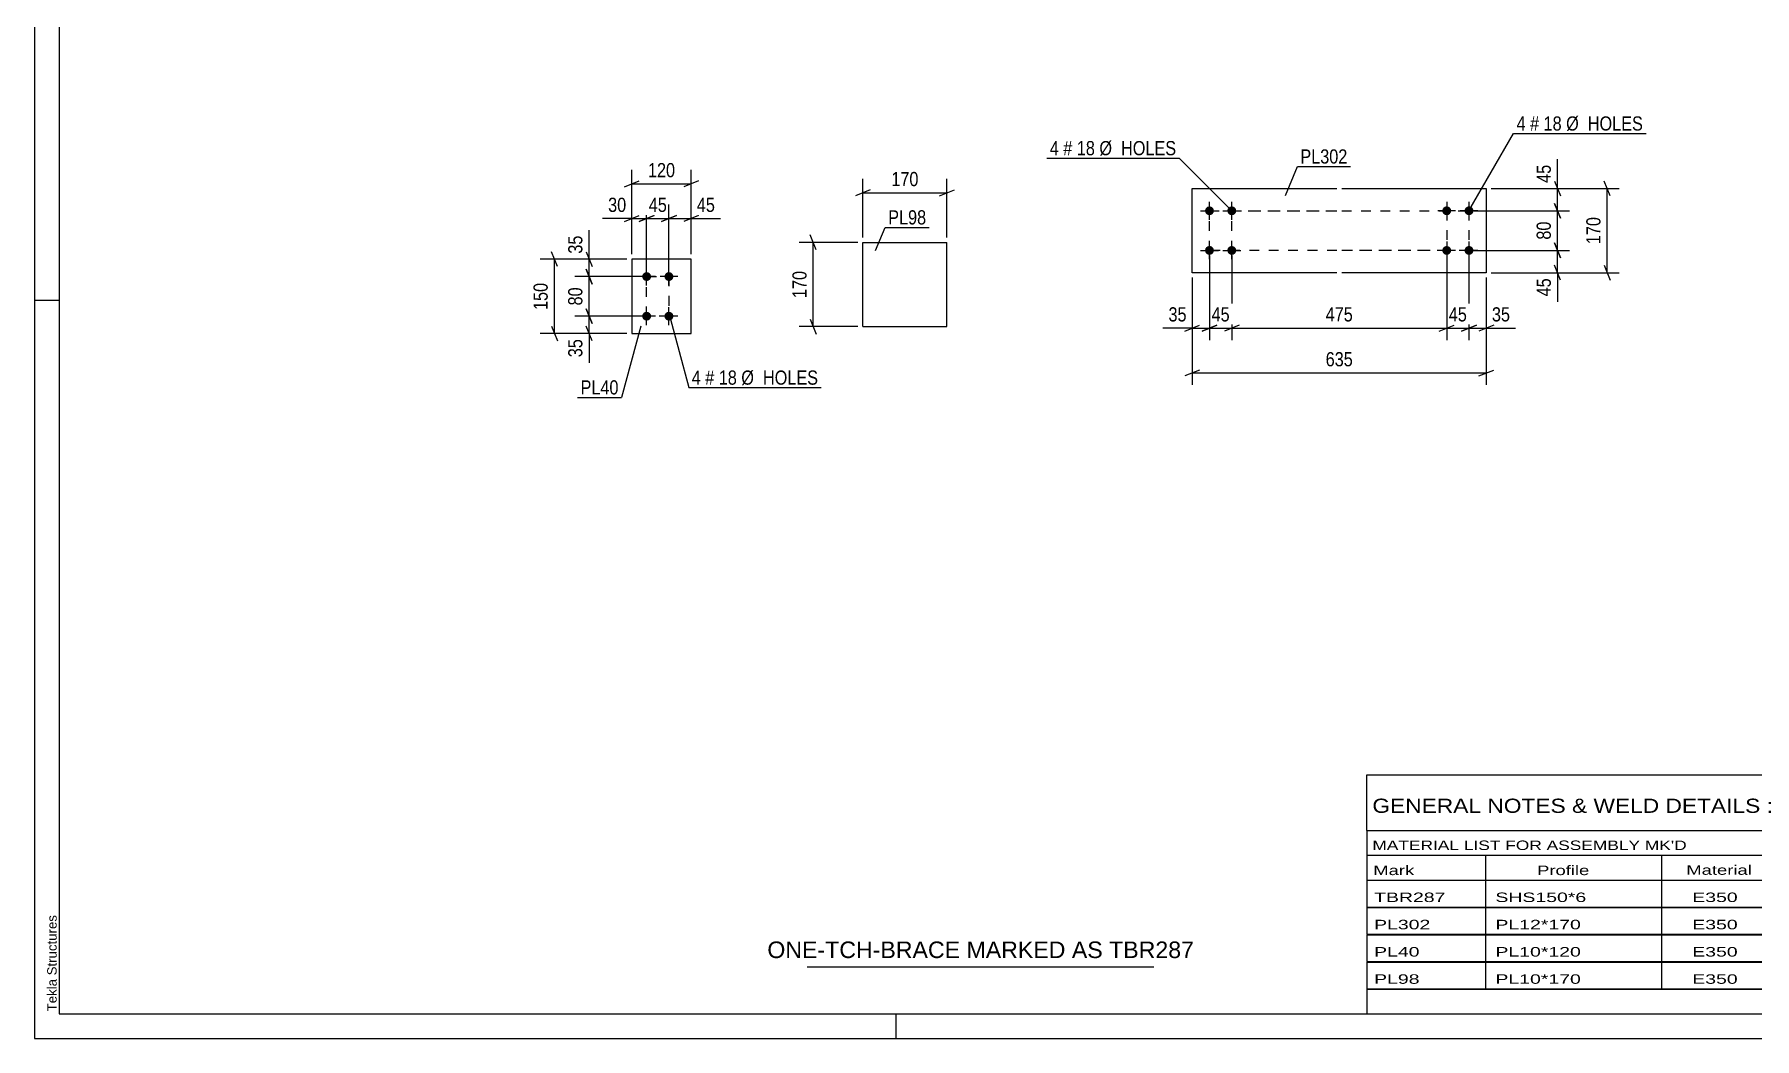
# Model space of a CAD drawing. Header units: millimetres. Extents: x 0 to 594, y 0 to 420.
# Drawn here: x 0 to 347.3, y 0 to 202.7 of the extents above; entities that cross this region are included whole.
import ezdxf

# ---------------------------------------------------------------- set-up
doc = ezdxf.new("R2010")
doc.units = ezdxf.units.MM
doc.linetypes.add('DXK_LINE_DOT2', pattern=[3.9198, 1.9599, -1.9599])
doc.styles.add('Arial', font='ARIAL.TTF', dxfattribs={"height": 0.2})
doc.styles.add('Arial Narrow', font='ARIALN.TTF', dxfattribs={"height": 0.2})

# ---------------------------------------------------------------- blocks, each defined once
blk = doc.blocks.new('Unknown-580575647-1131')
at = {"color": 5, "linetype": 'Continuous'}
for p, q in [((0, 420), (0, 0)), ((5, 415), (5, 5)), ((5, 149), (0, 149)), ((5, 5), (589, 5)), ((174, 0), (174, 5)), ((0, 0), (594, 0))]:
    blk.add_line(p, q, dxfattribs=at)
at = {"color": 174, "linetype": 'Continuous', "style": 'Arial'}
blk.add_text('Tekla Structures', height=1.9102, rotation=90, dxfattribs=at).set_placement((4.5, 5.5))
blk = doc.blocks.new('Part-580575647-3536 - 3535')
at = {"color": 2, "linetype": 'Continuous'}
for p, q in [((233.76, 171.58), (262.96, 171.58)), ((233.76, 154.58), (233.76, 171.58)), ((263.96, 171.58), (293.16, 171.58)), ((293.16, 171.58), (293.16, 154.58)), ((262.96, 154.58), (233.76, 154.58)), ((293.16, 154.58), (263.96, 154.58))]:
    blk.add_line(p, q, dxfattribs=at)
blk = doc.blocks.new('Bolt-580575647-3537 - 3535')
at = {"linetype": 'Continuous'}
for points in [[(285.16, 166.18, -1), (285.16, 167.98, -1)], [(289.66, 166.18, -1), (289.66, 167.98, -1)], [(285.16, 158.18, -1), (285.16, 159.98, -1)], [(289.66, 158.18, -1), (289.66, 159.98, -1)]]:
    blk.add_hatch(color=1, dxfattribs=at).paths.add_polyline_path(points)
at = {"color": 1, "linetype": 'Continuous'}
for p, q in [((286.96, 167.08), (283.36, 167.08)), ((285.16, 168.88), (285.16, 165.28)), ((291.46, 167.08), (287.86, 167.08)), ((289.66, 168.88), (289.66, 165.28)), ((285.16, 160.88), (285.16, 157.28)), ((289.66, 160.88), (289.66, 157.28)), ((286.96, 159.08), (283.36, 159.08)), ((291.46, 159.08), (287.86, 159.08))]:
    blk.add_line(p, q, dxfattribs=at)
blk = doc.blocks.new('Bolt-580575647-3538 - 3535')
at = {"linetype": 'Continuous'}
for points in [[(237.26, 167.98, -1), (237.26, 166.18, -1)], [(241.76, 167.98, -1), (241.76, 166.18, -1)], [(237.26, 159.98, -1), (237.26, 158.18, -1)], [(241.76, 159.98, -1), (241.76, 158.18, -1)]]:
    blk.add_hatch(color=1, dxfattribs=at).paths.add_polyline_path(points)
at = {"color": 1, "linetype": 'Continuous'}
for p, q in [((235.46, 167.08), (239.06, 167.08)), ((237.26, 165.28), (237.26, 168.88)), ((239.96, 167.08), (243.56, 167.08)), ((241.76, 165.28), (241.76, 168.88)), ((237.26, 157.28), (237.26, 160.88)), ((241.76, 157.28), (241.76, 160.88)), ((235.46, 159.08), (239.06, 159.08)), ((239.96, 159.08), (243.56, 159.08))]:
    blk.add_line(p, q, dxfattribs=at)
blk = doc.blocks.new('Bolt-580575647-2195 - 2156')
at = {"linetype": 'Continuous'}
for points in [[(123.62, 152.9, -1), (123.62, 154.7, -1)], [(128.12, 152.9, -1), (128.12, 154.7, -1)], [(123.62, 144.9, -1), (123.62, 146.7, -1)], [(128.12, 144.9, -1), (128.12, 146.7, -1)]]:
    blk.add_hatch(color=1, dxfattribs=at).paths.add_polyline_path(points)
at = {"color": 1, "linetype": 'Continuous'}
for p, q in [((125.42, 153.8), (121.82, 153.8)), ((123.62, 152), (123.62, 155.6)), ((129.92, 153.8), (126.32, 153.8)), ((128.12, 152), (128.12, 155.6)), ((123.62, 144), (123.62, 147.6)), ((128.12, 144), (128.12, 147.6)), ((125.42, 145.8), (121.82, 145.8)), ((129.92, 145.8), (126.32, 145.8))]:
    blk.add_line(p, q, dxfattribs=at)
blk = doc.blocks.new('Part-580575647-2162 - 2156')
at = {"color": 2, "linetype": 'Continuous'}
for p, q in [((120.62, 157.3), (120.62, 142.3)), ((132.62, 157.3), (120.62, 157.3)), ((132.62, 142.3), (132.62, 157.3)), ((120.62, 142.3), (132.62, 142.3))]:
    blk.add_line(p, q, dxfattribs=at)
blk = doc.blocks.new('Part-580575647-2399 - 2393')
at = {"color": 2, "linetype": 'Continuous'}
for p, q in [((167.26, 143.7), (167.26, 160.7)), ((167.26, 160.7), (184.26, 160.7)), ((184.26, 143.7), (184.26, 160.7)), ((167.26, 143.7), (184.26, 143.7))]:
    blk.add_line(p, q, dxfattribs=at)
blk = doc.blocks.new('Rectangle-580575647-3709 - 3535')
at = {"color": 1, "linetype": 'DXK_LINE_DOT2'}
for p, q in [((237.26, 167.08), (262.96, 167.08)), ((237.26, 159.08), (237.26, 167.08)), ((263.96, 167.08), (289.66, 167.08)), ((289.66, 167.08), (289.66, 159.08)), ((262.96, 159.08), (237.26, 159.08)), ((289.66, 159.08), (263.96, 159.08))]:
    blk.add_line(p, q, dxfattribs=at)
blk = doc.blocks.new('Rectangle-580575647-2379 - 2156')
at = {"color": 1, "linetype": 'DXK_LINE_DOT2'}
blk.add_lwpolyline([(123.62, 153.8), (128.12, 153.8), (128.12, 145.8), (123.62, 145.8), (123.62, 153.8)], close=True, dxfattribs=at)
blk = doc.blocks.new('Rectangle-580575647-3719 - 3535')
at = {"color": 1, "linetype": 'DXK_LINE_DOT2'}
for p, q in [((241.76, 167.08), (262.96, 167.08)), ((241.76, 159.08), (241.76, 167.08)), ((263.96, 167.08), (285.16, 167.08)), ((285.16, 167.08), (285.16, 159.08)), ((262.96, 159.08), (241.76, 159.08)), ((285.16, 159.08), (263.96, 159.08))]:
    blk.add_line(p, q, dxfattribs=at)
blk = doc.blocks.new('StraightDimension-580575647-3543 - 3535')
at = {"color": 7, "linetype": 'Continuous'}
for p, q in [((289.66, 158.08), (289.66, 140.99)), ((293.16, 153.58), (293.16, 140.99)), ((288.16, 142.79), (291.16, 143.99)), ((289.66, 143.39), (293.16, 143.39)), ((294.66, 143.99), (291.66, 142.79))]:
    blk.add_line(p, q, dxfattribs=at)
at = {"color": 0}
blk.add_wipeout([(298.54, 144.14), (298.54, 148.34), (293.69, 148.34), (293.69, 144.14)], dxfattribs=at)
at = {"color": 7, "linetype": 'Continuous'}
blk.add_line((293.16, 143.39), (299.07, 143.39), dxfattribs=at)
blk.add_line((293.16, 143.39), (299.07, 143.39), dxfattribs=at)
at = {"color": 3, "style": 'Arial Narrow'}
blk.add_text('35', height=2.863, dxfattribs=at).set_placement((294.29, 144.74))
blk = doc.blocks.new('StraightDimension-580575647-3689 - 3535')
at = {"color": 7, "linetype": 'Continuous'}
for p, q in [((306.93, 160.58), (308.13, 157.58)), ((290.66, 159.08), (309.93, 159.08)), ((307.53, 154.58), (307.53, 159.08)), ((294.16, 154.58), (309.93, 154.58)), ((308.13, 153.08), (306.93, 156.08))]:
    blk.add_line(p, q, dxfattribs=at)
at = {"color": 0}
blk.add_wipeout([(306.78, 154.06), (302.58, 154.06), (302.58, 149.2), (306.78, 149.2)], dxfattribs=at)
at = {"color": 7, "linetype": 'Continuous'}
blk.add_line((307.53, 154.58), (307.53, 148.68), dxfattribs=at)
blk.add_line((307.53, 154.58), (307.53, 148.68), dxfattribs=at)
at = {"color": 3, "style": 'Arial Narrow'}
blk.add_text('45', height=2.863, rotation=90.0002, dxfattribs=at).set_placement((306.18, 149.8))
blk = doc.blocks.new('StraightDimension-580575647-3544 - 3535')
at = {"color": 7, "linetype": 'Continuous'}
for p, q in [((285.16, 158.08), (285.16, 140.99)), ((289.66, 158.08), (289.66, 140.99)), ((283.66, 142.79), (286.66, 143.99)), ((285.16, 143.39), (289.66, 143.39)), ((291.16, 143.99), (288.16, 142.79))]:
    blk.add_line(p, q, dxfattribs=at)
at = {"color": 0}
blk.add_wipeout([(289.84, 144.14), (289.84, 148.34), (284.98, 148.34), (284.98, 144.14)], dxfattribs=at)
at = {"color": 3, "style": 'Arial Narrow'}
blk.add_text('45', height=2.863, dxfattribs=at).set_placement((285.58, 144.74))
blk = doc.blocks.new('StraightDimension-580575647-3545 - 3535')
at = {"color": 7, "linetype": 'Continuous'}
for p, q in [((241.76, 158.08), (241.76, 140.99)), ((285.16, 158.08), (285.16, 140.99)), ((243.26, 143.99), (240.26, 142.79)), ((241.76, 143.39), (285.16, 143.39)), ((283.66, 142.79), (286.66, 143.99))]:
    blk.add_line(p, q, dxfattribs=at)
at = {"color": 0}
blk.add_wipeout([(266.8, 144.14), (266.8, 148.34), (260.12, 148.34), (260.12, 144.14)], dxfattribs=at)
at = {"color": 3, "style": 'Arial Narrow'}
blk.add_text('475', height=2.863, dxfattribs=at).set_placement((260.72, 144.74))
blk = doc.blocks.new('StraightDimension-580575647-3546 - 3535')
at = {"color": 7, "linetype": 'Continuous'}
for p, q in [((237.26, 158.08), (237.26, 140.99)), ((241.76, 158.08), (241.76, 140.99)), ((235.76, 142.79), (238.76, 143.99)), ((237.26, 143.39), (241.76, 143.39)), ((243.26, 143.99), (240.26, 142.79))]:
    blk.add_line(p, q, dxfattribs=at)
at = {"color": 0}
blk.add_wipeout([(241.94, 144.14), (241.94, 148.34), (237.08, 148.34), (237.08, 144.14)], dxfattribs=at)
at = {"color": 3, "style": 'Arial Narrow'}
blk.add_text('45', height=2.863, dxfattribs=at).set_placement((237.68, 144.74))
blk = doc.blocks.new('StraightDimension-580575647-3547 - 3535')
at = {"color": 7, "linetype": 'Continuous'}
for p, q in [((237.26, 158.08), (237.26, 140.99)), ((233.76, 153.58), (233.76, 140.99)), ((232.26, 142.79), (235.26, 143.99)), ((233.76, 143.39), (237.26, 143.39)), ((238.76, 143.99), (235.76, 142.79))]:
    blk.add_line(p, q, dxfattribs=at)
at = {"color": 0}
blk.add_wipeout([(233.24, 144.14), (233.24, 148.34), (228.38, 148.34), (228.38, 144.14)], dxfattribs=at)
at = {"color": 7, "linetype": 'Continuous'}
blk.add_line((233.76, 143.39), (227.86, 143.39), dxfattribs=at)
blk.add_line((233.76, 143.39), (227.86, 143.39), dxfattribs=at)
at = {"color": 3, "style": 'Arial Narrow'}
blk.add_text('35', height=2.863, dxfattribs=at).set_placement((228.98, 144.74))
blk = doc.blocks.new('StraightDimension-580575647-3563 - 3535')
at = {"color": 7, "linetype": 'Continuous'}
for p, q in [((233.76, 153.58), (233.76, 131.94)), ((293.16, 153.58), (293.16, 131.94)), ((235.26, 134.94), (232.26, 133.74)), ((233.76, 134.34), (293.16, 134.34)), ((291.66, 133.74), (294.66, 134.94))]:
    blk.add_line(p, q, dxfattribs=at)
at = {"color": 0}
blk.add_wipeout([(266.8, 135.09), (266.8, 139.29), (260.12, 139.29), (260.12, 135.09)], dxfattribs=at)
at = {"color": 3, "style": 'Arial Narrow'}
blk.add_text('635', height=2.863, dxfattribs=at).set_placement((260.72, 135.69))
blk = doc.blocks.new('StraightDimension-580575647-3583 - 3535')
at = {"color": 7, "linetype": 'Continuous'}
for p, q in [((294.16, 171.58), (319.96, 171.58)), ((318.16, 170.08), (316.96, 173.08)), ((317.56, 154.58), (317.56, 171.58)), ((294.16, 154.58), (319.96, 154.58)), ((316.96, 156.08), (318.16, 153.08))]:
    blk.add_line(p, q, dxfattribs=at)
at = {"color": 0}
blk.add_wipeout([(316.81, 166.42), (312.61, 166.42), (312.61, 159.74), (316.81, 159.74)], dxfattribs=at)
at = {"color": 3, "style": 'Arial Narrow'}
blk.add_text('170', height=2.863, rotation=90.0002, dxfattribs=at).set_placement((316.21, 160.34))
blk = doc.blocks.new('StraightDimension-580575647-3687 - 3535')
at = {"color": 7, "linetype": 'Continuous'}
for p, q in [((294.16, 171.58), (309.93, 171.58)), ((306.93, 173.08), (308.13, 170.08)), ((307.53, 167.08), (307.53, 171.58)), ((290.66, 167.08), (309.93, 167.08)), ((308.13, 165.58), (306.93, 168.58))]:
    blk.add_line(p, q, dxfattribs=at)
at = {"color": 0}
blk.add_wipeout([(306.78, 176.96), (302.58, 176.96), (302.58, 172.11), (306.78, 172.11)], dxfattribs=at)
at = {"color": 7, "linetype": 'Continuous'}
blk.add_line((307.53, 171.58), (307.53, 177.49), dxfattribs=at)
blk.add_line((307.53, 171.58), (307.53, 177.49), dxfattribs=at)
at = {"color": 3, "style": 'Arial Narrow'}
blk.add_text('45', height=2.863, rotation=90.0002, dxfattribs=at).set_placement((306.18, 172.71))
blk = doc.blocks.new('StraightDimension-580575647-3688 - 3535')
at = {"color": 7, "linetype": 'Continuous'}
for p, q in [((290.66, 167.08), (309.93, 167.08)), ((306.93, 168.58), (308.13, 165.58)), ((307.53, 159.08), (307.53, 167.08)), ((308.13, 157.58), (306.93, 160.58)), ((290.66, 159.08), (309.93, 159.08))]:
    blk.add_line(p, q, dxfattribs=at)
at = {"color": 0}
blk.add_wipeout([(306.78, 165.51), (302.58, 165.51), (302.58, 160.65), (306.78, 160.65)], dxfattribs=at)
at = {"color": 3, "style": 'Arial Narrow'}
blk.add_text('80', height=2.863, rotation=90.0002, dxfattribs=at).set_placement((306.18, 161.25))
blk = doc.blocks.new('StraightDimension-580575647-2295 - 2156')
at = {"color": 7, "linetype": 'Continuous'}
for p, q in [((119.62, 157.3), (109.14, 157.3)), ((111.39, 158.8), (112.59, 155.8)), ((111.99, 153.8), (111.99, 157.3)), ((122.62, 153.8), (109.14, 153.8)), ((112.59, 152.3), (111.39, 155.3))]:
    blk.add_line(p, q, dxfattribs=at)
at = {"color": 0}
blk.add_wipeout([(111.24, 162.68), (107.04, 162.68), (107.04, 157.82), (111.24, 157.82)], dxfattribs=at)
at = {"color": 7, "linetype": 'Continuous'}
blk.add_line((111.99, 157.3), (111.99, 163.2), dxfattribs=at)
blk.add_line((111.99, 157.3), (111.99, 163.2), dxfattribs=at)
at = {"color": 3, "style": 'Arial Narrow'}
blk.add_text('35', height=2.863, rotation=90.0002, dxfattribs=at).set_placement((110.64, 158.42))
blk = doc.blocks.new('StraightDimension-580575647-2272 - 2156')
at = {"color": 7, "linetype": 'Continuous'}
for p, q in [((111.39, 147.3), (112.59, 144.3)), ((122.62, 145.8), (109.14, 145.8)), ((112.59, 140.8), (111.39, 143.8)), ((111.99, 142.3), (111.99, 145.8)), ((119.62, 142.3), (109.14, 142.3))]:
    blk.add_line(p, q, dxfattribs=at)
at = {"color": 0}
blk.add_wipeout([(111.24, 141.77), (107.04, 141.77), (107.04, 136.92), (111.24, 136.92)], dxfattribs=at)
at = {"color": 7, "linetype": 'Continuous'}
blk.add_line((111.99, 142.3), (111.99, 136.39), dxfattribs=at)
blk.add_line((111.99, 142.3), (111.99, 136.39), dxfattribs=at)
at = {"color": 3, "style": 'Arial Narrow'}
blk.add_text('35', height=2.863, rotation=90.0002, dxfattribs=at).set_placement((110.64, 137.52))
blk = doc.blocks.new('StraightDimension-580575647-2285 - 2156')
at = {"color": 7, "linetype": 'Continuous'}
for p, q in [((122.62, 153.8), (109.14, 153.8)), ((111.39, 155.3), (112.59, 152.3)), ((111.99, 145.8), (111.99, 153.8)), ((112.59, 144.3), (111.39, 147.3)), ((122.62, 145.8), (109.14, 145.8))]:
    blk.add_line(p, q, dxfattribs=at)
at = {"color": 0}
blk.add_wipeout([(111.24, 152.22), (107.04, 152.22), (107.04, 147.37), (111.24, 147.37)], dxfattribs=at)
at = {"color": 3, "style": 'Arial Narrow'}
blk.add_text('80', height=2.863, rotation=90.0002, dxfattribs=at).set_placement((110.64, 147.97))
blk = doc.blocks.new('StraightDimension-580575647-2309 - 2156')
at = {"color": 7, "linetype": 'Continuous'}
for p, q in [((119.62, 157.3), (102.14, 157.3)), ((105.59, 155.8), (104.39, 158.8)), ((104.99, 142.3), (104.99, 157.3)), ((104.39, 143.8), (105.59, 140.8)), ((119.62, 142.3), (102.14, 142.3))]:
    blk.add_line(p, q, dxfattribs=at)
at = {"color": 0}
blk.add_wipeout([(104.24, 153.14), (100.04, 153.14), (100.04, 146.45), (104.24, 146.45)], dxfattribs=at)
at = {"color": 3, "style": 'Arial Narrow'}
blk.add_text('150', height=2.863, rotation=90.0002, dxfattribs=at).set_placement((103.64, 147.05))
blk = doc.blocks.new('StraightDimension-580575647-2326 - 2156')
at = {"color": 7, "linetype": 'Continuous'}
for p, q in [((120.62, 158.3), (120.62, 168.35)), ((123.62, 154.8), (123.62, 168.35)), ((119.12, 164.9), (122.12, 166.1)), ((120.62, 165.5), (123.62, 165.5)), ((125.12, 166.1), (122.12, 164.9))]:
    blk.add_line(p, q, dxfattribs=at)
at = {"color": 0}
blk.add_wipeout([(120.1, 166.25), (120.1, 170.45), (115.24, 170.45), (115.24, 166.25)], dxfattribs=at)
at = {"color": 7, "linetype": 'Continuous'}
blk.add_line((120.62, 165.5), (114.72, 165.5), dxfattribs=at)
blk.add_line((120.62, 165.5), (114.72, 165.5), dxfattribs=at)
at = {"color": 3, "style": 'Arial Narrow'}
blk.add_text('30', height=2.863, dxfattribs=at).set_placement((115.84, 166.85))
blk = doc.blocks.new('StraightDimension-580575647-2339 - 2156')
at = {"color": 7, "linetype": 'Continuous'}
for p, q in [((123.62, 154.8), (123.62, 168.35)), ((128.12, 154.8), (128.12, 168.35)), ((122.12, 164.9), (125.12, 166.1)), ((123.62, 165.5), (128.12, 165.5)), ((129.62, 166.1), (126.62, 164.9))]:
    blk.add_line(p, q, dxfattribs=at)
at = {"color": 0}
blk.add_wipeout([(128.3, 166.25), (128.3, 170.45), (123.45, 170.45), (123.45, 166.25)], dxfattribs=at)
at = {"color": 3, "style": 'Arial Narrow'}
blk.add_text('45', height=2.863, dxfattribs=at).set_placement((124.05, 166.85))
blk = doc.blocks.new('StraightDimension-580575647-2349 - 2156')
at = {"color": 7, "linetype": 'Continuous'}
for p, q in [((128.12, 154.8), (128.12, 168.35)), ((132.62, 158.3), (132.62, 168.35)), ((126.62, 164.9), (129.62, 166.1)), ((128.12, 165.5), (132.62, 165.5)), ((134.12, 166.1), (131.12, 164.9))]:
    blk.add_line(p, q, dxfattribs=at)
at = {"color": 0}
blk.add_wipeout([(138.01, 166.25), (138.01, 170.45), (133.15, 170.45), (133.15, 166.25)], dxfattribs=at)
at = {"color": 7, "linetype": 'Continuous'}
blk.add_line((132.62, 165.5), (138.53, 165.5), dxfattribs=at)
blk.add_line((132.62, 165.5), (138.53, 165.5), dxfattribs=at)
at = {"color": 3, "style": 'Arial Narrow'}
blk.add_text('45', height=2.863, dxfattribs=at).set_placement((133.75, 166.85))
blk = doc.blocks.new('StraightDimension-580575647-2363 - 2156')
at = {"color": 7, "linetype": 'Continuous'}
for p, q in [((120.62, 158.3), (120.62, 175.35)), ((132.62, 158.3), (132.62, 175.35)), ((119.12, 171.9), (122.12, 173.1)), ((120.62, 172.5), (132.62, 172.5)), ((134.12, 173.1), (131.12, 171.9))]:
    blk.add_line(p, q, dxfattribs=at)
at = {"color": 0}
blk.add_wipeout([(129.97, 173.25), (129.97, 177.45), (123.28, 177.45), (123.28, 173.25)], dxfattribs=at)
at = {"color": 3, "style": 'Arial Narrow'}
blk.add_text('120', height=2.863, dxfattribs=at).set_placement((123.88, 173.85))
blk = doc.blocks.new('StraightDimension-580575647-2401 - 2393')
at = {"color": 7, "linetype": 'Continuous'}
for p, q in [((168.76, 171.3), (165.76, 170.1)), ((167.26, 161.7), (167.26, 173.55)), ((167.26, 170.7), (184.26, 170.7)), ((182.76, 170.1), (185.76, 171.3)), ((184.26, 161.7), (184.26, 173.55))]:
    blk.add_line(p, q, dxfattribs=at)
at = {"color": 0}
blk.add_wipeout([(179.1, 171.45), (179.1, 175.65), (172.42, 175.65), (172.42, 171.45)], dxfattribs=at)
at = {"color": 3, "style": 'Arial Narrow'}
blk.add_text('170', height=2.863, dxfattribs=at).set_placement((173.02, 172.05))
blk = doc.blocks.new('StraightDimension-580575647-2412 - 2393')
at = {"color": 7, "linetype": 'Continuous'}
for p, q in [((166.26, 160.7), (154.41, 160.7)), ((157.86, 159.2), (156.66, 162.2)), ((157.26, 143.7), (157.26, 160.7)), ((166.26, 143.7), (154.41, 143.7)), ((156.66, 145.2), (157.86, 142.2))]:
    blk.add_line(p, q, dxfattribs=at)
at = {"color": 0}
blk.add_wipeout([(156.51, 155.54), (152.31, 155.54), (152.31, 148.86), (156.51, 148.86)], dxfattribs=at)
at = {"color": 3, "style": 'Arial Narrow'}
blk.add_text('170', height=2.863, rotation=90.0002, dxfattribs=at).set_placement((155.91, 149.46))
blk = doc.blocks.new('Unknown-580575647-4421')
at = {"color": 7, "linetype": 'Continuous'}
for p, q in [((269, 53.25), (429, 53.25)), ((269, 42), (269, 53.25)), ((429, 53.25), (429, 42)), ((269, 42), (429, 42)), ((269, 42), (269, 37)), ((429, 42), (429, 37)), ((269, 37), (429, 37)), ((269, 37), (269, 32)), ((293, 37), (293, 32)), ((328.5, 37), (328.5, 32)), ((354.5, 37), (354.5, 32)), ((367.5, 37), (367.5, 32)), ((385, 37), (385, 32)), ((407, 37), (407, 32)), ((429, 37), (429, 32)), ((269, 32), (429, 32)), ((269, 31.95), (269, 26.55)), ((269, 31.95), (429, 31.95)), ((293, 32), (293, 26.5)), ((328.5, 32), (328.5, 26.5)), ((354.5, 32), (354.5, 26.5)), ((367.5, 32), (367.5, 26.5)), ((385, 32), (385, 26.5)), ((407, 32), (407, 26.5)), ((429, 31.95), (429, 26.55)), ((269, 26.55), (429, 26.55)), ((269, 26.45), (269, 21.05)), ((269, 26.45), (429, 26.45)), ((293, 26.5), (293, 21)), ((328.5, 26.5), (328.5, 21)), ((354.5, 26.5), (354.5, 21)), ((367.5, 26.5), (367.5, 21)), ((385, 26.5), (385, 21)), ((407, 26.5), (407, 21)), ((429, 26.45), (429, 21.05)), ((269, 21.05), (429, 21.05)), ((269, 20.95), (269, 15.55)), ((269, 20.95), (429, 20.95)), ((293, 21), (293, 15.5)), ((328.5, 21), (328.5, 15.5)), ((354.5, 21), (354.5, 15.5)), ((367.5, 21), (367.5, 15.5)), ((385, 21), (385, 15.5)), ((407, 21), (407, 15.5)), ((429, 20.95), (429, 15.55)), ((269, 15.55), (429, 15.55)), ((269, 15.45), (269, 10.05)), ((269, 15.45), (429, 15.45)), ((293, 15.5), (293, 10)), ((328.5, 15.5), (328.5, 10)), ((354.5, 15.5), (354.5, 10)), ((367.5, 15.5), (367.5, 10)), ((385, 15.5), (385, 10)), ((407, 15.5), (407, 10)), ((429, 15.45), (429, 10.05)), ((269, 10.05), (429, 10.05)), ((269, 10), (429, 10)), ((269, 10), (269, 5)), ((385, 10), (385, 5)), ((407, 10), (407, 5)), ((429, 10), (429, 5)), ((269, 5), (429, 5))]:
    blk.add_line(p, q, dxfattribs=at)
at = {"color": 7, "style": 'Arial Narrow'}
for s, height, width, p in [('GENERAL NOTES & WELD DETAILS :', 2.8633, 1.4, (270.15, 45.56)), ('REFER TYP DRAWING TYP-01', 1.9089, 1.6, (353.7, 45.66)), ("MATERIAL LIST FOR ASSEMBLY MK'D", 1.9089, 1.6, (270.15, 38.06)), ('TBR287', 1.909, 1.794707, (361.59, 37.97)), ('1', 1.91, 1.794707, (391.08, 38.06)), ('No. Required', 1.9089, 1.6, (400.41, 38.06)), ('Mark', 1.909, 1.7, (270.34, 33)), ('Profile', 1.909, 1.7, (303.41, 33)), ('Material', 1.909, 1.7, (333.54, 33.06)), ('No.', 1.909, 1.7, (358.5, 33.06)), ('Length', 1.909, 1.7, (369, 33.06)), ('Area', 1.909, 1.7, (391.5, 33.06)), ('Weight', 1.909, 1.7, (411, 33.06))]:
    blk.add_text(s, height=height, dxfattribs=dict(at, width=width)).set_placement(p)
at = {"color": 7, "linetype": 'Continuous', "style": 'Arial Narrow'}
for s, height, width, p in [('TBR287', 1.909, 1.794707, (270.5, 27.56)), ('SHS150*6', 1.909, 1.794707, (295, 27.56)), ('E350', 1.909, 1.794707, (334.74, 27.56)), ('1', 1.91, 1.794707, (358.86, 27.56)), ('5567', 1.909, 1.794707, (371.58, 27.56)), ('3.3', 1.909, 1.794707, (395.32, 27.56)), ('150.7', 1.909, 1.794707, (411.96, 27.56)), ('PL302', 1.909, 1.794707, (270.5, 22.06)), ('PL12*170', 1.909, 1.794707, (295, 22.06)), ('E350', 1.909, 1.794707, (334.74, 22.06)), ('1', 1.91, 1.794707, (358.86, 22.06)), ('635', 1.909, 1.794707, (373.77, 22.06)), ('0.2', 1.909, 1.794707, (395.32, 22.06)), ('10.2', 1.909, 1.794707, (414.14, 22.06)), ('PL40', 1.909, 1.794707, (270.5, 16.56)), ('PL10*120', 1.909, 1.794707, (295, 16.56)), ('E350', 1.909, 1.794707, (334.74, 16.56)), ('4', 1.91, 1.794707, (358.86, 16.56)), ('150', 1.909, 1.794707, (373.77, 16.56)), ('0.0', 1.909, 1.794707, (395.32, 16.56)), ('5.7', 1.909, 1.794707, (416.33, 16.56)), ('PL98', 1.909, 1.794707, (270.5, 11.06)), ('PL10*170', 1.909, 1.794707, (295, 11.06)), ('E350', 1.909, 1.794707, (334.74, 11.06)), ('2', 1.91, 1.794707, (358.86, 11.06)), ('170', 1.909, 1.794707, (373.77, 11.06)), ('0.1', 1.909, 1.794707, (395.32, 11.06)), ('4.5', 1.909, 1.794707, (416.33, 11.06)), ('Total', 1.909, 1.7, (371.33, 6.5)), ('3.9', 1.909, 1.794707, (394.83, 6.5)), ('171.1', 1.909, 1.794707, (411.96, 6.5))]:
    blk.add_text(s, height=height, dxfattribs=dict(at, width=width)).set_placement(p)
blk = doc.blocks.new('Unknown-580575647-4422')
at = {"color": 7, "linetype": 'Continuous'}
blk.add_line((156, 14.5), (226, 14.5), dxfattribs=at)
at = {"color": 7, "style": 'Arial'}
blk.add_text('ONE-TCH-BRACE MARKED AS TBR287', height=3.3428, dxfattribs=at).set_placement((147.99, 16.25))
blk = doc.blocks.new('Mark-580575647-3586 - 3535')
at = {"color": 0}
blk.add_wipeout([(265.11, 176.61), (265.11, 179.61), (255.61, 179.61), (255.61, 176.61)], dxfattribs=at)
blk.add_wipeout([(265.11, 176.61), (265.11, 179.61), (255.61, 179.61), (255.61, 176.61)], dxfattribs=at)
at = {"color": 30, "linetype": 'Continuous'}
for p, q in [((252.62, 170.15), (255.01, 176.01)), ((255.01, 176.01), (265.71, 176.01))]:
    blk.add_line(p, q, dxfattribs=at)
at = {"color": 3, "style": 'Arial Narrow'}
blk.add_text('PL302', height=2.863, dxfattribs=at).set_placement((255.61, 176.61))
blk = doc.blocks.new('Mark-580575647-3589 - 3535')
at = {"color": 0}
blk.add_wipeout([(301.09, 183.27), (301.09, 186.27), (299.26, 186.27), (299.26, 183.27)], dxfattribs=at)
blk.add_wipeout([(301.09, 183.27), (301.09, 186.27), (299.26, 186.27), (299.26, 183.27)], dxfattribs=at)
at = {"color": 7, "linetype": 'Continuous'}
blk.add_line((289.66, 167.08), (298.66, 182.67), dxfattribs=at)
at = {"color": 0}
blk.add_wipeout([(303.82, 183.27), (303.82, 186.27), (301.99, 186.27), (301.99, 183.27)], dxfattribs=at)
blk.add_wipeout([(303.82, 183.27), (303.82, 186.27), (301.99, 186.27), (301.99, 183.27)], dxfattribs=at)
at = {"color": 3, "style": 'Arial Narrow'}
blk.add_text('4', height=2.86, dxfattribs=at).set_placement((299.26, 183.27))
at = {"color": 0}
blk.add_wipeout([(308.37, 183.27), (308.37, 186.27), (304.72, 186.27), (304.72, 183.27)], dxfattribs=at)
blk.add_wipeout([(308.37, 183.27), (308.37, 186.27), (304.72, 186.27), (304.72, 183.27)], dxfattribs=at)
at = {"color": 3, "style": 'Arial Narrow'}
blk.add_text('#', height=2.86, dxfattribs=at).set_placement((301.99, 183.27))
at = {"color": 0}
blk.add_wipeout([(324.8, 183.27), (324.8, 186.27), (309.27, 186.27), (309.27, 183.27)], dxfattribs=at)
blk.add_wipeout([(324.8, 183.27), (324.8, 186.27), (309.27, 186.27), (309.27, 183.27)], dxfattribs=at)
at = {"color": 7, "linetype": 'Continuous'}
blk.add_line((298.66, 182.67), (325.4, 182.67), dxfattribs=at)
at = {"color": 3, "style": 'Arial Narrow'}
for s, p in [('18', (304.72, 183.27)), ('Ø  HOLES', (309.27, 183.27))]:
    blk.add_text(s, height=2.863, dxfattribs=at).set_placement(p)
blk = doc.blocks.new('Mark-580575647-3590 - 3535')
at = {"color": 0}
blk.add_wipeout([(206.84, 178.29), (206.84, 181.29), (205.02, 181.29), (205.02, 178.29)], dxfattribs=at)
blk.add_wipeout([(206.84, 178.29), (206.84, 181.29), (205.02, 181.29), (205.02, 178.29)], dxfattribs=at)
blk.add_wipeout([(209.57, 178.29), (209.57, 181.29), (207.74, 181.29), (207.74, 178.29)], dxfattribs=at)
blk.add_wipeout([(209.57, 178.29), (209.57, 181.29), (207.74, 181.29), (207.74, 178.29)], dxfattribs=at)
at = {"color": 3, "style": 'Arial Narrow'}
blk.add_text('4', height=2.86, dxfattribs=at).set_placement((205.02, 178.29))
at = {"color": 0}
blk.add_wipeout([(214.13, 178.29), (214.13, 181.29), (210.47, 181.29), (210.47, 178.29)], dxfattribs=at)
blk.add_wipeout([(214.13, 178.29), (214.13, 181.29), (210.47, 181.29), (210.47, 178.29)], dxfattribs=at)
at = {"color": 3, "style": 'Arial Narrow'}
blk.add_text('#', height=2.86, dxfattribs=at).set_placement((207.74, 178.29))
at = {"color": 0}
blk.add_wipeout([(230.56, 178.29), (230.56, 181.29), (215.03, 181.29), (215.03, 178.29)], dxfattribs=at)
blk.add_wipeout([(230.56, 178.29), (230.56, 181.29), (215.03, 181.29), (215.03, 178.29)], dxfattribs=at)
at = {"color": 7, "linetype": 'Continuous'}
for p in [(204.42, 177.69), (241.76, 167.08)]:
    blk.add_line(p, (231.16, 177.69), dxfattribs=at)
at = {"color": 3, "style": 'Arial Narrow'}
for s, p in [('18', (210.47, 178.29)), ('Ø  HOLES', (215.03, 178.29))]:
    blk.add_text(s, height=2.863, dxfattribs=at).set_placement(p)
blk = doc.blocks.new('Mark-580575647-2158 - 2156')
at = {"color": 0}
blk.add_wipeout([(117.95, 130), (117.95, 133), (110.27, 133), (110.27, 130)], dxfattribs=at)
blk.add_wipeout([(117.95, 130), (117.95, 133), (110.27, 133), (110.27, 130)], dxfattribs=at)
at = {"color": 30, "linetype": 'Continuous'}
for p in [(122.47, 143.8), (109.67, 129.4)]:
    blk.add_line(p, (118.55, 129.4), dxfattribs=at)
at = {"color": 3, "style": 'Arial Narrow'}
blk.add_text('PL40', height=2.863, dxfattribs=at).set_placement((110.27, 130))
blk = doc.blocks.new('Mark-580575647-2191 - 2156')
at = {"color": 0}
blk.add_wipeout([(134.55, 131.98), (134.55, 134.98), (132.72, 134.98), (132.72, 131.98)], dxfattribs=at)
blk.add_wipeout([(134.55, 131.98), (134.55, 134.98), (132.72, 134.98), (132.72, 131.98)], dxfattribs=at)
at = {"color": 7, "linetype": 'Continuous'}
blk.add_line((128.24, 145.95), (132.12, 131.38), dxfattribs=at)
at = {"color": 0}
blk.add_wipeout([(137.28, 131.98), (137.28, 134.98), (135.45, 134.98), (135.45, 131.98)], dxfattribs=at)
blk.add_wipeout([(137.28, 131.98), (137.28, 134.98), (135.45, 134.98), (135.45, 131.98)], dxfattribs=at)
at = {"color": 3, "style": 'Arial Narrow'}
blk.add_text('4', height=2.86, dxfattribs=at).set_placement((132.72, 131.98))
at = {"color": 0}
blk.add_wipeout([(141.83, 131.98), (141.83, 134.98), (138.18, 134.98), (138.18, 131.98)], dxfattribs=at)
blk.add_wipeout([(141.83, 131.98), (141.83, 134.98), (138.18, 134.98), (138.18, 131.98)], dxfattribs=at)
at = {"color": 3, "style": 'Arial Narrow'}
blk.add_text('#', height=2.86, dxfattribs=at).set_placement((135.45, 131.98))
at = {"color": 0}
blk.add_wipeout([(158.26, 131.98), (158.26, 134.98), (142.73, 134.98), (142.73, 131.98)], dxfattribs=at)
blk.add_wipeout([(158.26, 131.98), (158.26, 134.98), (142.73, 134.98), (142.73, 131.98)], dxfattribs=at)
at = {"color": 7, "linetype": 'Continuous'}
blk.add_line((132.12, 131.38), (158.86, 131.38), dxfattribs=at)
at = {"color": 3, "style": 'Arial Narrow'}
for s, p in [('18', (138.18, 131.98)), ('Ø  HOLES', (142.73, 131.98))]:
    blk.add_text(s, height=2.863, dxfattribs=at).set_placement(p)
blk = doc.blocks.new('Mark-580575647-2395 - 2393')
at = {"color": 0}
blk.add_wipeout([(180.07, 164.32), (180.07, 167.32), (172.39, 167.32), (172.39, 164.32)], dxfattribs=at)
blk.add_wipeout([(180.07, 164.32), (180.07, 167.32), (172.39, 167.32), (172.39, 164.32)], dxfattribs=at)
at = {"color": 30, "linetype": 'Continuous'}
for p, q in [((169.83, 159.04), (171.79, 163.72)), ((171.79, 163.72), (180.67, 163.72))]:
    blk.add_line(p, q, dxfattribs=at)
at = {"color": 3, "style": 'Arial Narrow'}
blk.add_text('PL98', height=2.863, dxfattribs=at).set_placement((172.39, 164.32))

msp = doc.modelspace()

# ---------------------------------------------------------------- block references
for name in ['Unknown-580575647-1131', 'Part-580575647-3536 - 3535', 'Bolt-580575647-3538 - 3535', 'Rectangle-580575647-3709 - 3535', 'Rectangle-580575647-3719 - 3535', 'Bolt-580575647-3537 - 3535', 'Part-580575647-2399 - 2393', 'Part-580575647-2162 - 2156', 'Bolt-580575647-2195 - 2156', 'Rectangle-580575647-2379 - 2156', 'Unknown-580575647-4421', 'Unknown-580575647-4422']:
    msp.add_blockref(name, (0, 0))

# ---------------------------------------------------------------- next in the draw order: block references
for name in ['Mark-580575647-3590 - 3535', 'Mark-580575647-3586 - 3535', 'StraightDimension-580575647-2401 - 2393', 'StraightDimension-580575647-2295 - 2156', 'StraightDimension-580575647-3543 - 3535', 'StraightDimension-580575647-2272 - 2156']:
    msp.add_blockref(name, (0, 0))

# ---------------------------------------------------------------- next in the draw order: block references
for name in ['Mark-580575647-2395 - 2393', 'StraightDimension-580575647-2412 - 2393', 'StraightDimension-580575647-3689 - 3535', 'StraightDimension-580575647-2285 - 2156']:
    msp.add_blockref(name, (0, 0))

# ---------------------------------------------------------------- next in the draw order: block references
for name in ['StraightDimension-580575647-2309 - 2156', 'StraightDimension-580575647-3544 - 3535', 'Mark-580575647-2191 - 2156']:
    msp.add_blockref(name, (0, 0))

# ---------------------------------------------------------------- next in the draw order: block references
for name in ['StraightDimension-580575647-2326 - 2156', 'StraightDimension-580575647-3545 - 3535', 'Mark-580575647-2158 - 2156']:
    msp.add_blockref(name, (0, 0))

# ---------------------------------------------------------------- next in the draw order: block references
for name in ['StraightDimension-580575647-2339 - 2156', 'StraightDimension-580575647-3546 - 3535']:
    msp.add_blockref(name, (0, 0))

# ---------------------------------------------------------------- next in the draw order: block references
for name in ['StraightDimension-580575647-2349 - 2156', 'StraightDimension-580575647-3547 - 3535']:
    msp.add_blockref(name, (0, 0))

# ---------------------------------------------------------------- next in the draw order: block references
for name in ['StraightDimension-580575647-2363 - 2156', 'StraightDimension-580575647-3563 - 3535']:
    msp.add_blockref(name, (0, 0))

# ---------------------------------------------------------------- next in the draw order: block references
msp.add_blockref('StraightDimension-580575647-3583 - 3535', (0, 0))

# ---------------------------------------------------------------- next in the draw order: block references
msp.add_blockref('StraightDimension-580575647-3687 - 3535', (0, 0))

# ---------------------------------------------------------------- next in the draw order: block references
msp.add_blockref('StraightDimension-580575647-3688 - 3535', (0, 0))

# ---------------------------------------------------------------- next in the draw order: block references
msp.add_blockref('Mark-580575647-3589 - 3535', (0, 0))

doc.saveas('drawing.dxf')
